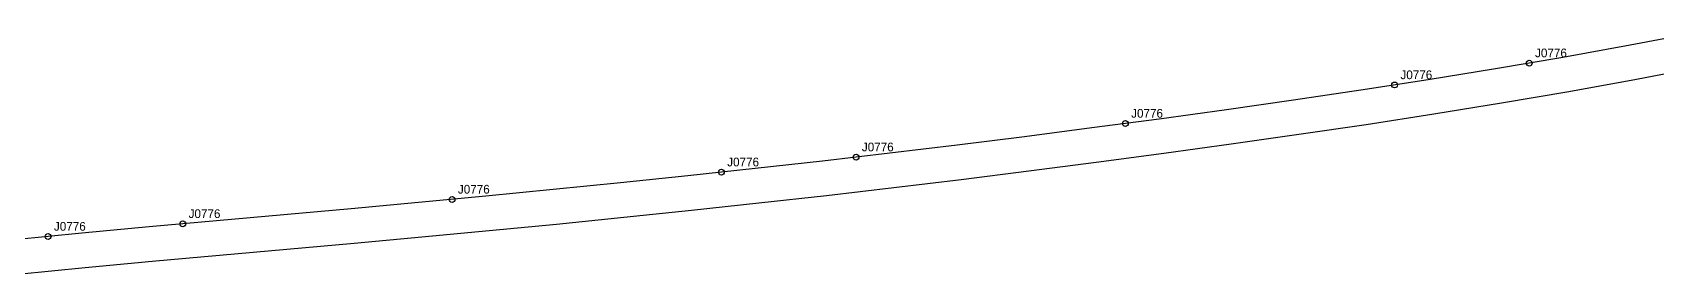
# Model space of a CAD drawing. Header units: millimetres. Extents: x -12 to 2303, y -630 to 492.
# Drawn here: x 1187 to 1745, y -612 to -529 of the extents above; entities that cross this region are included whole.
import ezdxf

# ---------------------------------------------------------------- set-up
doc = ezdxf.new("R2010")
doc.units = ezdxf.units.MM
for name, color, linetype in [('CUT', 1, 'Continuous'), ('LABEL', 7, 'Continuous'), ('NOTCH', 2, 'Continuous'), ('SEW', 5, 'Continuous')]:
    doc.layers.add(name, color=color, linetype=linetype)

msp = doc.modelspace()

# ---------------------------------------------------------------- linework, layer by layer
at = {"layer": 'CUT'}
msp.add_lwpolyline([(1761.45, -540.9), (1738.21, -545.33), (1714.97, -549.52), (1691.75, -553.5), (1668.53, -557.26), (1645.32, -560.86), (1622.13, -564.29), (1598.95, -567.6), (1575.77, -570.8), (1552.59, -573.9), (1529.42, -576.9), (1506.24, -579.81), (1483.07, -582.6), (1459.89, -585.3), (1436.71, -587.89), (1413.54, -590.4), (1390.38, -592.81), (1367.21, -595.16), (1344.05, -597.42), (1320.89, -599.62), (1297.73, -601.75), (1274.59, -603.84), (1251.45, -605.9), (1228.36, -607.96), (1205.3, -610.14), (1182.19, -612.43)], dxfattribs=at)
at = {"layer": 'NOTCH'}
for centre in [(1701.33, -539.68), (1655.09, -547.2), (1562.59, -560.46), (1470.09, -572.03), (1423.84, -577.21), (1331.33, -586.58), (1238.83, -594.98), (1192.57, -599.34)]:
    msp.add_circle(centre, 1, dxfattribs=at)
at = {"layer": 'SEW'}
msp.add_lwpolyline([(1759.14, -529.12), (1736.02, -533.53), (1712.9, -537.71), (1689.77, -541.66), (1666.65, -545.41), (1643.53, -549), (1620.4, -552.42), (1597.28, -555.71), (1574.15, -558.91), (1551.03, -562), (1527.9, -565), (1504.78, -567.9), (1481.65, -570.69), (1458.53, -573.37), (1435.4, -575.96), (1412.28, -578.46), (1389.15, -580.88), (1366.02, -583.21), (1342.9, -585.48), (1319.77, -587.67), (1296.64, -589.8), (1273.52, -591.89), (1250.39, -593.95), (1227.26, -596.01), (1204.14, -598.19), (1181.01, -600.49)], dxfattribs=at)

# ---------------------------------------------------------------- texts
at = {"layer": 'LABEL'}
for p in [(1703.33, -537.68), (1657.09, -545.2), (1564.59, -558.46), (1472.09, -570.03), (1425.84, -575.21), (1333.33, -584.58), (1240.83, -592.98), (1194.57, -597.34)]:
    msp.add_text('J0776', height=3, dxfattribs=at).set_placement(p)

doc.saveas('drawing.dxf')
